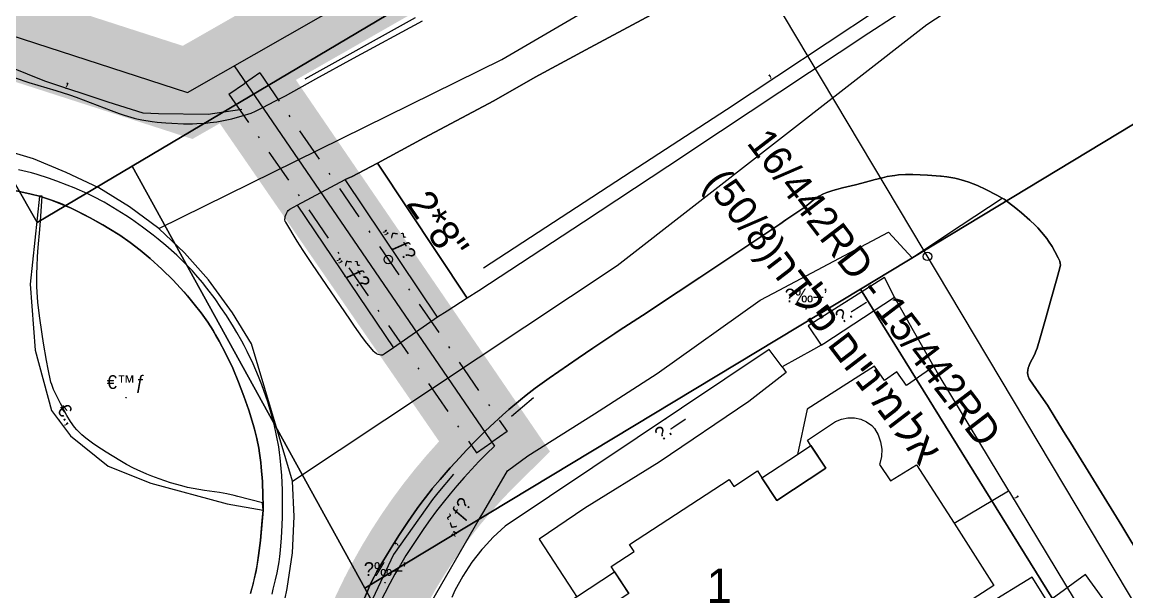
# Model space of a CAD drawing. Header units: metres. Extents: x 218299 to 220222, y 572714 to 574340.
# Drawn here: x 219261.5 to 219326, y 573939.9 to 573973.2 of the extents above; entities that cross this region are included whole.
import ezdxf
from ezdxf.enums import TextEntityAlignment as Align

# ---------------------------------------------------------------- set-up
doc = ezdxf.new("R2010")
doc.units = ezdxf.units.M
doc.header["$MEASUREMENT"] = 0
doc.linetypes.add('DASHDOT4', pattern=[4, 2, -1, 0, -1])
for name, color, linetype in [('1601', 44, 'LANDBORDER'), ('1602', 44, 'Continuous'), ('1603', 44, 'Continuous'), ('6011', 10, 'Continuous'), ('6082', 1, 'CABLEUNDPROPOSE03'), ('6261', 7, 'Continuous'), ('6707', 7, 'DASHDOT4'), ('6902', 1, 'Continuous'), ('6916', 7, 'Continuous'), ('A_POINTS', 2, 'Continuous'), ('M2201', 253, 'Continuous'), ('M2207', 253, 'Continuous'), ('M2401', 7, 'Continuous'), ('M2404', 7, 'Continuous'), ('M2407', 253, 'Continuous'), ('M2408', 253, 'Continuous'), ('M2420', 253, 'Continuous'), ('m2440', 253, 'Continuous'), ('M2601', 253, 'Continuous'), ('M2602', 253, 'Continuous'), ('M2605', 253, 'Continuous'), ('M2804', 253, 'Continuous'), ('M2809', 253, 'Continuous'), ('PLTMarker', 51, 'Continuous')]:
    doc.layers.add(name, color=color, linetype=linetype)
doc.styles.add('HEBTXT', font='HEBTXT')
doc.styles.add('MAVAT_HEBTXT', font='HEBTXT')
doc.linetypes.add('CABLEUNDPROPOSE03', pattern='A,2,[222,elecad.shx,S=0.01,R=0,X=0,Y=0],2,-1', length=5)
doc.linetypes.add('LANDBORDER', pattern='A,6.25,[208,elecad.shx,S=0.02,R=0,X=-0.6,Y=0],12.5,[208,elecad.shx,S=0.02,R=180,X=0.6,Y=0],6.25', length=25)

# ---------------------------------------------------------------- blocks, each defined once
blk = doc.blocks.new('6261')
blk.add_lwpolyline([(-2, -1.2), (2, -1.2), (2, 1.2), (-2, 1.2)], close=True)
at = {"color": 0}
blk.add_solid([(2, 1.2), (-2, -1.2), (2, -1.2)], dxfattribs=at)
at = {"color": 0, "style": 'HEBTXT'}
blk.add_attdef('PIL_NAME', (2.689, 2.418), '', height=1.7, dxfattribs=at)
at = {"style": 'HEBTXT'}
blk.add_attdef('CAMUT_MONIM', (2.489, 0.218), '', height=1.7, dxfattribs=at)
at = {"color": 0, "style": 'HEBTXT', "flags": 1}
for tag, p in [('TYPE', (2.585, -1.773)), ('MAP_TYPE', (2.689, -3.782))]:
    blk.add_attdef(tag, p, '', height=1.7, dxfattribs=at)
blk = doc.blocks.new('6902')
at = {"layer": 'A_POINTS'}
blk.add_circle((0, 0), 0.25, dxfattribs=at)
at = {"color": 0, "style": 'HEBTXT', "flags": 1}
blk.add_attdef('CODE', (-2.918, 6.399), '', height=1.7, dxfattribs=at)
at = {"color": 0, "style": 'HEBTXT'}
for tag, p in [('PATH', (0.169, 4.708)), ('HTCH', (0.169, 2.708))]:
    blk.add_attdef(tag, text='', height=1.7, dxfattribs=at).set_placement(p, align=Align.MIDDLE_CENTER)
blk = doc.blocks.new('1603')
at = {"layer": 'A_POINTS'}
blk.add_circle((0, 0), 0.25, dxfattribs=at)
at = {"color": 0, "style": 'HEBTXT'}
blk.add_attdef('PARCEL_NUM', text='', height=2, dxfattribs=at).set_placement((0, 1), align=Align.CENTER)
at = {"color": 0, "style": 'HEBTXT', "flags": 1}
blk.add_attdef('LOT_NUM', text='', height=2, dxfattribs=at).set_placement((0, -2.5), align=Align.CENTER)
blk = doc.blocks.new('M2804')
blk.add_circle((0, 0), 0.025)
at = {"style": 'MAVAT_HEBTXT'}
blk.add_attdef('NAME', text='', height=0.8, dxfattribs=at).set_placement((0, 1.59), align=Align.MIDDLE)
blk = doc.blocks.new('M2408')
blk.add_circle((0, 0), 0.025)
at = {"style": 'MAVAT_HEBTXT'}
blk.add_attdef('NAME', text='', height=0.8, dxfattribs=at).set_placement((0, 1.59), align=Align.MIDDLE)
blk = doc.blocks.new('M2601')
blk.add_circle((0, 0), 0.025)
at = {"style": 'MAVAT_HEBTXT'}
blk.add_attdef('NAME', text='', height=0.8, dxfattribs=at).set_placement((0, 1.59), align=Align.MIDDLE)
blk = doc.blocks.new('M2602')
blk.add_circle((0, 0), 0.025)
at = {"style": 'MAVAT_HEBTXT'}
blk.add_attdef('NAME', text='', height=0.8, dxfattribs=at).set_placement((0, 1.59), align=Align.MIDDLE)
blk = doc.blocks.new('M2605')
blk.add_circle((0, 0), 0.025)
at = {"style": 'MAVAT_HEBTXT'}
blk.add_attdef('NAME', text='', height=0.8, dxfattribs=at).set_placement((0, 1.59), align=Align.MIDDLE)
blk = doc.blocks.new('M2809')
blk.add_circle((0, 0), 0.025)
at = {"style": 'MAVAT_HEBTXT'}
blk.add_attdef('NAME', text='', height=0.8, dxfattribs=at).set_placement((0, 1.59), align=Align.MIDDLE)
blk = doc.blocks.new('111')
at = {"layer": 'M2201'}
blk.add_polyline3d([(219296.933, 573939.827, 586.747), (219296.118, 573941.075, 587.207), (219295.91, 573941.393, 587.325), (219297.241, 573942.264, 587.309), (219296.974, 573942.672, 585.839), (219302.8, 573946.482, 585.839), (219303.067, 573946.073, 587.237), (219304.445, 573946.974, 587.22), (219304.705, 573946.576, 587.074), (219305.57, 573945.254, 586.59), (219305.57, 573945.254, 586.59), (219308.433, 573947.126, 587.01), (219308.433, 573947.126, 587.01), (219307.546, 573948.483, 587.01), (219307.356, 573948.773, 587.01), (219309.007, 573949.852, 587.01), (219309.352, 573950, 587.058), (219309.721, 573950.074, 587.09), (219310.099, 573950.071, 587.105), (219310.469, 573949.99, 587.102), (219310.814, 573949.836, 587.08), (219311.119, 573949.615, 587.042), (219311.285, 573949.444, 587.01), (219311.494, 573949.075, 586.95), (219311.633, 573948.673, 586.908), (219311.697, 573948.25, 586.885), (219311.683, 573947.822, 586.883), (219311.594, 573947.404, 586.901), (219311.575, 573947.348, 586.905), (219312.201, 573946.39, 586.8), (219313.737, 573947.329, 585.553), (219315.924, 573943.92, 585.502), (219318.249, 573940.296, 585.448), (219312.795, 573936.775, 585.448)], dxfattribs=at)
at = {"layer": 'M2207'}
for points in [[(219304.705, 573946.576, 585.699), (219306.787, 573947.938, 585.699), (219307.569, 573948.448, 585.699), (219308.433, 573947.126, 585.699), (219305.57, 573945.254, 585.699), (219304.705, 573946.576, 585.699)], [(219293.243, 573939.217, 585.255), (219293.877, 573939.631, 585.255), (219296.108, 573941.09, 585.255), (219296.933, 573939.827, 585.255), (219294.069, 573937.954, 585.255), (219293.243, 573939.217, 585.255)]]:
    blk.add_polyline3d(points, close=True, dxfattribs=at)
at = {"layer": 'M2401'}
for points in [[(219330.371, 573936.051, 595.067), (219325.702, 573943.765, 595.067), (219322.71, 573948.632, 595.067), (219322.412, 573949.115, 595.067), (219321.814, 573950.079, 595.067), (219321.366, 573950.801, 595.067), (219321.147, 573951.134, 595.067), (219320.683, 573951.782, 595.067), (219320.345, 573952.285, 595.067), (219320.306, 573952.356, 595.067), (219320.248, 573952.509, 595.067), (219320.231, 573952.58, 595.067), (219320.215, 573952.725, 595.067), (219320.218, 573952.832, 595.067), (219320.247, 573952.986, 595.067), (219320.276, 573953.072, 595.067), (219320.346, 573953.241, 595.067), (219320.605, 573953.745, 595.067), (219320.72, 573954.001, 595.067), (219320.765, 573954.133, 595.067), (219320.941, 573954.741, 595.067), (219321.293, 573955.962, 595.067), (219321.556, 573956.88, 595.067), (219321.919, 573958.177, 595.067), (219322.098, 573958.828, 595.067), (219322.124, 573958.997, 595.067), (219322.12, 573959.084, 595.067), (219322.089, 573959.208, 595.067), (219322.003, 573959.405, 595.067), (219321.803, 573959.782, 595.067), (219321.637, 573960.058, 595.067), (219321.44, 573960.373, 595.067), (219321.334, 573960.525, 595.067), (219321.024, 573960.909, 595.067), (219320.804, 573961.151, 595.067), (219320.652, 573961.307, 595.067), (219320.334, 573961.609, 595.067), (219319.851, 573962.033, 595.067), (219319.521, 573962.304, 595.067), (219318.843, 573962.824, 595.067), (219318.737, 573962.892, 595.067), (219318.422, 573963.07, 595.067), (219317.782, 573963.398, 595.067), (219317.291, 573963.618, 595.067), (219316.786, 573963.814, 595.067), (219316.527, 573963.902, 595.067), (219316.189, 573964, 595.067), (219315.962, 573964.052, 595.067), (219315.502, 573964.13, 595.067), (219315.173, 573964.168, 595.067), (219315.126, 573964.174, 595.067), (219314.372, 573964.232, 595.067), (219313.52, 573964.27, 595.067), (219313.094, 573964.269, 595.067), (219312.669, 573964.243, 595.067), (219312.458, 573964.218, 595.067), (219312.312, 573964.195, 595.067), (219312.024, 573964.142, 595.067), (219311.738, 573964.08, 595.067), (219311.23, 573963.951, 595.067), (219311.171, 573963.936, 595.067), (219310.747, 573963.821, 595.067), (219310.534, 573963.765, 595.067), (219310.159, 573963.672, 595.067), (219309.409, 573963.494, 595.067), (219308.851, 573963.339, 595.067), (219308.486, 573963.209, 595.067), (219308.305, 573963.134, 595.067), (219308.039, 573963.006, 595.067), (219307.824, 573962.873, 595.067), (219307.769, 573962.831, 595.067), (219307.692, 573962.772, 595.067), (219307.438, 573962.559, 595.067), (219307.144, 573962.331, 595.067), (219306.795, 573962.092, 595.067), (219306.095, 573961.615, 595.067), (219305.744, 573961.378, 595.067), (219305.568, 573961.26, 595.067), (219301.077, 573958.263, 595.067), (219298.549, 573956.581, 595.067), (219298.008, 573956.226, 595.067), (219296.924, 573955.523, 595.067), (219296.382, 573955.172, 595.067), (219296.111, 573954.995, 595.067), (219294.827, 573954.14, 595.067), (219293.977, 573953.561, 595.067), (219292.284, 573952.39, 595.067), (219291.477, 573951.804, 595.067), (219290.952, 573951.397, 595.067), (219290.607, 573951.119, 595.067), (219289.927, 573950.548, 595.067), (219289.562, 573950.228, 595.067), (219288.851, 573949.571, 595.067), (219288.542, 573949.272, 595.067), (219287.935, 573948.663, 595.067), (219287.487, 573948.198, 595.067), (219286.824, 573947.49, 595.067), (219286.518, 573947.156, 595.067), (219285.922, 573946.478, 595.067), (219285.488, 573945.958, 595.067), (219285.465, 573945.929, 595.067), (219285.068, 573945.427, 595.067), (219284.863, 573945.156, 595.067), (219284.589, 573944.783, 595.067), (219284.059, 573944.027, 595.067), (219283.549, 573943.26, 595.067), (219283.218, 573942.742, 595.067), (219282.573, 573941.693, 595.067), (219282.228, 573941.101, 595.067), (219282.065, 573940.801, 595.067), (219281.841, 573940.339, 595.067), (219281.677, 573939.953, 595.067), (219281.33, 573939.134, 595.067)], [(219261.128, 573969.901, 579.637), (219261.91, 573969.634, 579.637), (219263.496, 573969.161, 579.637), (219264.284, 573968.911, 579.637), (219264.674, 573968.774, 579.637), (219266.732, 573967.995, 579.637), (219267.185, 573967.836, 579.637), (219267.476, 573967.738, 579.637), (219268.066, 573967.56, 579.637), (219268.213, 573967.521, 579.637), (219268.509, 573967.456, 579.637), (219269.108, 573967.364, 579.637), (219269.41, 573967.329, 579.637), (219269.924, 573967.28, 579.637), (219270.267, 573967.256, 579.637), (219270.954, 573967.23, 579.637), (219271.468, 573967.232, 579.637), (219271.725, 573967.24, 579.637), (219272.243, 573967.272, 579.637), (219272.501, 573967.297, 579.637), (219272.888, 573967.347, 579.637), (219273.467, 573967.451, 579.637), (219273.769, 573967.52, 579.637), (219274.362, 573967.685, 579.637), (219274.897, 573967.851, 579.637), (219275.152, 573967.961, 579.637), (219275.542, 573968.159, 579.637), (219276.32, 573968.557, 579.637), (219276.904, 573968.855, 579.637), (219278.661, 573969.855, 579.637), (219280.869, 573971.063, 579.637), (219284.899, 573973.229, 579.637)], [(219316.465, 573976.114, 584.533), (219310.947, 573972.513, 584.533), (219302.294, 573966.786, 584.533), (219299.209, 573964.739, 584.533), (219294.287, 573961.495, 584.533), (219288.185, 573957.489, 584.533), (219287.504, 573957.048, 584.533), (219286.343, 573956.296, 584.533), (219285.778, 573955.94, 584.533), (219283.204, 573954.149, 584.533), (219282.663, 573953.776, 584.533), (219282.601, 573953.744, 584.533), (219282.556, 573953.733, 584.533), (219282.46, 573953.729, 584.533), (219282.309, 573953.766, 584.533), (219282.213, 573953.813, 584.533), (219282.099, 573953.895, 584.533), (219282.052, 573953.942, 584.533), (219281.649, 573954.426, 584.533), (219281.401, 573954.753, 584.533), (219280.928, 573955.421, 584.533), (219280.653, 573955.821, 584.533), (219280.106, 573956.62, 584.533), (219279.014, 573958.221, 584.533), (219278.47, 573959.024, 584.533), (219277.932, 573959.835, 584.533), (219277.584, 573960.383, 584.533), (219276.911, 573961.489, 584.533), (219276.889, 573961.535, 584.533), (219276.867, 573961.637, 584.533), (219276.87, 573961.746, 584.533), (219276.884, 573961.819, 584.533), (219276.933, 573961.957, 584.533), (219277.011, 573962.105, 584.533), (219277.061, 573962.17, 584.533), (219277.154, 573962.246, 584.533), (219277.579, 573962.478, 584.533), (219280.378, 573963.968, 584.533), (219280.471, 573964.007, 584.533), (219280.565, 573964.045, 584.533), (219280.658, 573964.085, 584.533), (219280.748, 573964.129, 584.533), (219282.259, 573964.923, 584.533), (219282.26, 573964.923, 584.533), (219284.994, 573966.416, 584.533), (219289.053, 573968.563, 584.533), (219291.48, 573969.946, 584.533), (219294.69, 573971.675, 584.533), (219300.171, 573974.626, 584.533)], [(219276.111, 573939.792, 579.988), (219276.186, 573940.067, 579.988), (219276.323, 573940.619, 579.988), (219276.412, 573941.035, 579.988), (219276.523, 573941.666, 579.988), (219276.568, 573941.985, 579.988), (219276.61, 573942.349, 579.988), (219276.674, 573943.076, 579.988), (219276.712, 573943.804, 579.988), (219276.726, 573944.289, 579.988), (219276.73, 573945.259, 579.988), (219276.718, 573945.879, 579.988), (219276.68, 573946.706, 579.988), (219276.649, 573947.12, 579.988), (219276.588, 573947.74, 579.988), (219276.55, 573948.05, 579.988), (219276.502, 573948.385, 579.988), (219276.383, 573949.047, 579.988), (219276.236, 573949.702, 579.988), (219276.123, 573950.136, 579.988), (219275.863, 573950.999, 579.988), (219275.633, 573951.669, 579.988), (219275.512, 573951.999, 579.988), (219275.32, 573952.49, 579.988), (219275.009, 573953.216, 579.988), (219274.67, 573953.932, 579.988), (219274.488, 573954.287, 579.988), (219274.351, 573954.544, 579.988), (219274.065, 573955.05, 579.988), (219273.868, 573955.381, 579.988), (219273.455, 573956.033, 579.988), (219273.132, 573956.515, 579.988), (219272.785, 573957.008, 579.988), (219272.306, 573957.646, 579.988), (219272.056, 573957.958, 579.988), (219271.665, 573958.414, 579.988), (219271.462, 573958.638, 579.988), (219271.163, 573958.952, 579.988), (219270.549, 573959.557, 579.988), (219269.909, 573960.131, 579.988), (219269.469, 573960.499, 579.988), (219269.17, 573960.737, 579.988), (219268.556, 573961.199, 579.988), (219267.907, 573961.656, 579.988), (219267.579, 573961.876, 579.988), (219267.08, 573962.195, 579.988), (219266.312, 573962.646, 579.988), (219265.677, 573962.979, 579.988), (219265.353, 573963.133, 579.988), (219264.561, 573963.486, 579.988), (219264.161, 573963.651, 579.988), (219263.553, 573963.881, 579.988), (219263.061, 573964.053, 579.988), (219262.4, 573964.264, 579.988), (219262.067, 573964.36, 579.988), (219261.563, 573964.488, 579.988), (219261.309, 573964.543, 579.988)], [(219274.861, 573939.827, 580.32), (219275.026, 573940.416, 580.32), (219275.099, 573940.713, 580.32), (219275.196, 573941.162, 580.32), (219275.248, 573941.453, 580.32), (219275.331, 573942.038, 580.32), (219275.436, 573942.917, 580.32), (219275.543, 573944.092, 580.32), (219275.587, 573944.681, 580.32), (219275.587, 573944.701, 580.32), (219275.591, 573944.977, 580.32), (219275.584, 573945.528, 580.32), (219275.549, 573946.356, 580.32), (219275.481, 573947.183, 580.32), (219275.451, 573947.459, 580.32), (219275.378, 573948.009, 580.32), (219275.333, 573948.293, 580.32), (219275.222, 573948.857, 580.32), (219275.089, 573949.413, 580.32), (219275.013, 573949.689, 580.32), (219274.761, 573950.51, 580.32), (219274.476, 573951.327, 580.32), (219274.16, 573952.152, 580.32), (219273.817, 573952.959, 580.32), (219273.571, 573953.492, 580.32), (219273.399, 573953.843, 580.32), (219273.036, 573954.536, 580.32), (219272.821, 573954.916, 580.32), (219272.671, 573955.166, 580.32), (219272.356, 573955.656, 580.32), (219271.98, 573956.19, 580.32), (219271.577, 573956.71, 580.32), (219271.179, 573957.187, 580.32), (219270.974, 573957.42, 580.32), (219270.343, 573958.096, 580.32), (219269.683, 573958.744, 580.32), (219268.994, 573959.371, 580.32), (219268.424, 573959.851, 580.32), (219267.838, 573960.301, 580.32), (219267.23, 573960.722, 580.32), (219266.594, 573961.116, 580.32), (219266.232, 573961.327, 580.32), (219265.5, 573961.738, 580.32), (219265.132, 573961.934, 580.32), (219264.386, 573962.304, 580.32), (219263.883, 573962.531, 580.32), (219263.629, 573962.636, 580.32), (219263.241, 573962.779, 580.32), (219262.777, 573962.932, 580.32), (219262.543, 573963.002, 580.32), (219262.055, 573963.126, 580.32), (219259.684, 573963.654, 580.32)]]:
    blk.add_polyline3d(points, dxfattribs=at)
at = {"layer": 'M2404'}
for points in [[(219281.33, 573939.134, 593.529), (219281.677, 573939.953, 593.529), (219281.841, 573940.339, 593.529), (219282.065, 573940.801, 593.529), (219282.228, 573941.101, 593.529), (219282.573, 573941.693, 593.529), (219283.218, 573942.742, 593.529), (219283.549, 573943.26, 593.529), (219284.059, 573944.027, 593.529), (219284.589, 573944.783, 593.529), (219284.863, 573945.156, 593.529), (219285.068, 573945.427, 593.529), (219285.465, 573945.929, 593.529), (219285.488, 573945.958, 593.529), (219285.922, 573946.478, 593.529), (219286.518, 573947.156, 593.529), (219286.824, 573947.49, 593.529), (219287.487, 573948.198, 593.529), (219287.935, 573948.663, 593.529), (219288.542, 573949.272, 593.529), (219288.851, 573949.571, 593.529), (219289.562, 573950.228, 593.529), (219289.927, 573950.548, 593.529), (219290.607, 573951.119, 593.529), (219290.952, 573951.397, 593.529), (219291.477, 573951.804, 593.529), (219292.284, 573952.39, 593.529), (219293.977, 573953.561, 593.529), (219294.827, 573954.14, 593.529), (219296.111, 573954.995, 593.529), (219296.382, 573955.172, 593.529), (219296.924, 573955.523, 593.529), (219298.008, 573956.226, 593.529), (219298.549, 573956.581, 593.529), (219301.077, 573958.263, 593.529), (219305.568, 573961.26, 593.529), (219305.744, 573961.378, 593.529), (219306.095, 573961.615, 593.529), (219306.795, 573962.092, 593.529), (219307.144, 573962.331, 593.529), (219307.438, 573962.559, 593.529), (219307.692, 573962.772, 593.529), (219307.769, 573962.831, 593.529), (219307.824, 573962.873, 593.529), (219308.039, 573963.006, 593.529), (219308.305, 573963.134, 593.529), (219308.486, 573963.209, 593.529), (219308.851, 573963.339, 593.529), (219309.409, 573963.494, 593.529), (219310.159, 573963.672, 593.529), (219310.534, 573963.765, 593.529), (219310.747, 573963.821, 593.529), (219311.171, 573963.936, 593.529), (219311.23, 573963.951, 593.529), (219311.738, 573964.08, 593.529), (219312.024, 573964.142, 593.529), (219312.312, 573964.195, 593.529), (219312.458, 573964.218, 593.529), (219312.669, 573964.243, 593.529), (219313.094, 573964.269, 593.529), (219313.52, 573964.27, 593.529), (219314.372, 573964.232, 593.529), (219315.126, 573964.174, 593.529), (219315.173, 573964.168, 593.529), (219315.502, 573964.13, 593.529), (219315.962, 573964.052, 593.529), (219316.189, 573964, 593.529), (219316.527, 573963.902, 593.529), (219316.786, 573963.814, 593.529), (219317.291, 573963.618, 593.529), (219317.782, 573963.398, 593.529), (219318.422, 573963.07, 593.529), (219318.737, 573962.892, 593.529), (219318.843, 573962.824, 593.529), (219319.521, 573962.304, 593.529), (219319.851, 573962.033, 593.529), (219320.334, 573961.609, 593.529), (219320.652, 573961.307, 593.529), (219320.804, 573961.151, 593.529), (219321.024, 573960.909, 593.529), (219321.334, 573960.525, 593.529), (219321.44, 573960.373, 593.529), (219321.637, 573960.058, 593.529), (219321.803, 573959.782, 593.529), (219322.003, 573959.405, 593.529), (219322.089, 573959.208, 593.529), (219322.12, 573959.084, 593.529), (219322.124, 573958.997, 593.529), (219322.098, 573958.828, 593.529), (219321.919, 573958.177, 593.529), (219321.556, 573956.88, 593.529), (219321.293, 573955.962, 593.529), (219320.941, 573954.741, 593.529), (219320.765, 573954.133, 593.529), (219320.72, 573954.001, 593.529), (219320.605, 573953.745, 593.529), (219320.346, 573953.241, 593.529), (219320.276, 573953.072, 593.529), (219320.247, 573952.986, 593.529), (219320.218, 573952.832, 593.529), (219320.215, 573952.725, 593.529), (219320.231, 573952.58, 593.529), (219320.248, 573952.509, 593.529), (219320.306, 573952.356, 593.529), (219320.345, 573952.285, 593.529), (219320.683, 573951.782, 593.529), (219321.147, 573951.134, 593.529), (219321.366, 573950.801, 593.529), (219321.814, 573950.079, 593.529), (219322.412, 573949.115, 593.529), (219322.71, 573948.632, 593.529), (219325.702, 573943.765, 593.529), (219330.371, 573936.051, 593.529)], [(219261.128, 573969.901, 589.648), (219261.91, 573969.634, 589.648), (219263.496, 573969.161, 589.648), (219264.284, 573968.911, 589.648), (219264.674, 573968.774, 589.648), (219266.732, 573967.995, 589.648), (219267.185, 573967.836, 589.648), (219267.476, 573967.738, 589.648), (219268.066, 573967.56, 589.648), (219268.213, 573967.521, 589.648), (219268.509, 573967.456, 589.648), (219269.108, 573967.364, 589.648), (219269.41, 573967.329, 589.648), (219269.924, 573967.28, 589.648), (219270.267, 573967.256, 589.648), (219270.954, 573967.23, 589.648), (219271.468, 573967.232, 589.648), (219271.725, 573967.24, 589.648), (219272.243, 573967.272, 589.648), (219272.501, 573967.297, 589.648), (219272.888, 573967.347, 589.648), (219273.467, 573967.451, 589.648), (219273.769, 573967.52, 589.648), (219274.362, 573967.685, 589.648), (219274.897, 573967.851, 589.648), (219275.152, 573967.961, 589.648), (219275.542, 573968.159, 589.648), (219276.32, 573968.557, 589.648), (219276.904, 573968.855, 589.648), (219278.661, 573969.855, 589.648), (219280.869, 573971.063, 589.648), (219284.899, 573973.229, 589.648)], [(219330.145, 573990.737, 584.533), (219324.706, 573987.977, 584.533), (219320.042, 573985.445, 584.533), (219315.772, 573983.014, 584.533), (219312.518, 573981.217, 584.533), (219308.543, 573979.092, 584.533), (219305.421, 573977.408, 584.533), (219300.171, 573974.626, 584.533), (219294.69, 573971.675, 584.533), (219291.48, 573969.946, 584.533), (219289.053, 573968.563, 584.533), (219284.994, 573966.416, 584.533), (219282.26, 573964.923, 584.533), (219282.259, 573964.923, 584.533), (219280.748, 573964.129, 584.533), (219280.658, 573964.085, 584.533), (219280.565, 573964.045, 584.533), (219280.471, 573964.007, 584.533), (219280.378, 573963.968, 584.533)], [(219348.66, 573997.083, 580.828), (219344.03, 573994.335, 580.828), (219332.303, 573986.667, 580.828), (219328.451, 573984.135, 580.828), (219326.654, 573982.913, 580.828), (219324.282, 573981.335, 580.828), (219320.617, 573978.902, 580.828), (219316.465, 573976.114, 580.828), (219310.947, 573972.513, 580.828), (219302.294, 573966.786, 580.828), (219299.209, 573964.739, 580.828), (219294.287, 573961.495, 580.828), (219288.185, 573957.489, 580.828), (219287.504, 573957.048, 580.828), (219286.343, 573956.296, 580.828), (219285.778, 573955.94, 580.828)], [(219276.111, 573939.792, 579.988), (219276.186, 573940.067, 579.988), (219276.323, 573940.619, 579.988), (219276.412, 573941.035, 579.988), (219276.523, 573941.666, 579.988), (219276.568, 573941.985, 579.988), (219276.61, 573942.349, 579.988), (219276.674, 573943.076, 579.988), (219276.712, 573943.804, 579.988), (219276.726, 573944.289, 579.988), (219276.73, 573945.259, 579.988), (219276.718, 573945.879, 579.988), (219276.68, 573946.706, 579.988), (219276.649, 573947.12, 579.988), (219276.588, 573947.74, 579.988), (219276.55, 573948.05, 579.988), (219276.502, 573948.385, 579.988), (219276.383, 573949.047, 579.988), (219276.236, 573949.702, 579.988), (219276.123, 573950.136, 579.988), (219275.863, 573950.999, 579.988), (219275.633, 573951.669, 579.988), (219275.512, 573951.999, 579.988), (219275.32, 573952.49, 579.988), (219275.009, 573953.216, 579.988), (219274.67, 573953.932, 579.988), (219274.488, 573954.287, 579.988), (219274.351, 573954.544, 579.988), (219274.065, 573955.05, 579.988), (219273.868, 573955.381, 579.988), (219273.455, 573956.033, 579.988), (219273.132, 573956.515, 579.988), (219272.785, 573957.008, 579.988), (219272.306, 573957.646, 579.988), (219272.056, 573957.958, 579.988), (219271.665, 573958.414, 579.988), (219271.462, 573958.638, 579.988), (219271.163, 573958.952, 579.988), (219270.549, 573959.557, 579.988), (219269.909, 573960.131, 579.988), (219269.469, 573960.499, 579.988), (219269.17, 573960.737, 579.988), (219268.556, 573961.199, 579.988), (219267.907, 573961.656, 579.988), (219267.579, 573961.876, 579.988), (219267.08, 573962.195, 579.988), (219266.312, 573962.646, 579.988), (219265.677, 573962.979, 579.988), (219265.353, 573963.133, 579.988), (219264.561, 573963.486, 579.988), (219264.161, 573963.651, 579.988), (219263.553, 573963.881, 579.988), (219263.061, 573964.053, 579.988), (219262.4, 573964.264, 579.988), (219262.067, 573964.36, 579.988), (219261.563, 573964.488, 579.988), (219261.309, 573964.543, 579.988)], [(219274.861, 573939.827, 580.32), (219275.026, 573940.416, 580.32), (219275.099, 573940.713, 580.32), (219275.196, 573941.162, 580.32), (219275.248, 573941.453, 580.32), (219275.331, 573942.038, 580.32), (219275.436, 573942.917, 580.32), (219275.543, 573944.092, 580.32), (219275.587, 573944.681, 580.32), (219275.587, 573944.701, 580.32), (219275.591, 573944.977, 580.32), (219275.584, 573945.528, 580.32), (219275.549, 573946.356, 580.32), (219275.481, 573947.183, 580.32), (219275.451, 573947.459, 580.32), (219275.378, 573948.009, 580.32), (219275.333, 573948.293, 580.32), (219275.222, 573948.857, 580.32), (219275.089, 573949.413, 580.32), (219275.013, 573949.689, 580.32), (219274.761, 573950.51, 580.32), (219274.476, 573951.327, 580.32), (219274.16, 573952.152, 580.32), (219273.817, 573952.959, 580.32), (219273.571, 573953.492, 580.32), (219273.399, 573953.843, 580.32), (219273.036, 573954.536, 580.32), (219272.821, 573954.916, 580.32), (219272.671, 573955.166, 580.32), (219272.356, 573955.656, 580.32), (219271.98, 573956.19, 580.32), (219271.577, 573956.71, 580.32), (219271.179, 573957.187, 580.32), (219270.974, 573957.42, 580.32), (219270.343, 573958.096, 580.32), (219269.683, 573958.744, 580.32), (219268.994, 573959.371, 580.32), (219268.424, 573959.851, 580.32), (219267.838, 573960.301, 580.32), (219267.23, 573960.722, 580.32), (219266.594, 573961.116, 580.32), (219266.232, 573961.327, 580.32), (219265.5, 573961.738, 580.32), (219265.132, 573961.934, 580.32), (219264.386, 573962.304, 580.32), (219263.883, 573962.531, 580.32), (219263.629, 573962.636, 580.32), (219263.241, 573962.779, 580.32), (219262.777, 573962.932, 580.32), (219262.543, 573963.002, 580.32), (219262.055, 573963.126, 580.32), (219259.684, 573963.654, 580.32)], [(219283.204, 573954.149, 580.723), (219282.663, 573953.776, 580.723), (219282.601, 573953.744, 580.723), (219282.556, 573953.733, 580.723), (219282.46, 573953.729, 580.723), (219282.309, 573953.766, 580.723), (219282.213, 573953.813, 580.723), (219282.099, 573953.895, 580.723), (219282.052, 573953.942, 580.723), (219281.649, 573954.426, 580.723), (219281.401, 573954.753, 580.723), (219280.928, 573955.421, 580.723), (219280.653, 573955.821, 580.723), (219280.106, 573956.62, 580.723), (219279.014, 573958.221, 580.723), (219278.47, 573959.024, 580.723), (219277.932, 573959.835, 580.723), (219277.584, 573960.383, 580.723), (219276.911, 573961.489, 580.723), (219276.889, 573961.535, 580.723), (219276.867, 573961.637, 580.723), (219276.87, 573961.746, 580.723), (219276.884, 573961.819, 580.723), (219276.933, 573961.957, 580.723), (219277.011, 573962.105, 580.723), (219277.061, 573962.17, 580.723), (219277.154, 573962.246, 580.723), (219277.579, 573962.478, 580.723)]]:
    blk.add_polyline3d(points, dxfattribs=at)
at = {"layer": 'M2407'}
for points in [[(219282.26, 573964.923, 580.819), (219282.26, 573964.923, 580.819), (219282.26, 573964.923, 580.819), (219282.26, 573964.923, 580.819), (219282.26, 573964.923, 580.819), (219282.26, 573964.923, 580.819), (219282.26, 573964.923, 580.819), (219282.26, 573964.923, 580.819), (219287.504, 573957.048, 580.819), (219287.504, 573957.048, 580.819)], [(219309.449, 573955.147, 582.21), (219312.44, 573957.103, 582.21)], [(219308.312, 573954.404, 582.21), (219309.449, 573955.147, 582.21)], [(219308.172, 573954.312, 582.21), (219308.312, 573954.404, 582.21)], [(219314.745, 573953.062, 582.21), (219313.152, 573951.958, 582.21), (219312.578, 573952.756, 582.21), (219311.861, 573952.255, 582.21), (219311.273, 573953.079, 582.21), (219307.347, 573950.583, 582.105), (219306.787, 573947.938, 582.105)], [(219305.894, 573953.043, 582), (219306.111, 573952.724, 582), (219303.947, 573951.015, 582), (219298.702, 573947.485, 582.21), (219294.369, 573944.801, 582.105), (219291.709, 573942.986, 582.105), (219293.699, 573939.927, 582.105)], [(219293.699, 573939.927, 582.105), (219293.888, 573939.638, 582.105)]]:
    blk.add_polyline3d(points, dxfattribs=at)
at = {"layer": 'M2408'}
for points in [[(219285.778, 573955.94, 580.828), (219280.378, 573963.968, 580.828)], [(219292.561, 573919.998, 581.126), (219288.134, 573917.676, 581.126), (219288.005, 573917.695, 581.126), (219287.847, 573917.83, 581.126), (219285.392, 573922.354, 581.126), (219283.003, 573926.713, 581.126), (219282.419, 573928.408, 581.126), (219281.829, 573930.386, 581.126), (219282.329, 573932.369, 581.126), (219282.865, 573933.945, 581.126), (219284.096, 573937.074, 581.126), (219285.141, 573938.873, 581.126), (219288.207, 573944.151, 581.126), (219288.47, 573944.604, 581.126), (219289.857, 573946.978, 581.126), (219291.047, 573947.855, 581.126), (219294.941, 573950.306, 581.126), (219298.588, 573952.653, 581.126), (219304.611, 573956.939, 581.126), (219305.389, 573957.351, 581.126), (219312.096, 573960.897, 581.126), (219313.472, 573959.409, 581.126), (219315.544, 573960.779, 581.126), (219318.737, 573962.892, 581.126)], [(219277.579, 573962.478, 580.618), (219283.204, 573954.149, 580.618)]]:
    blk.add_polyline3d(points, dxfattribs=at)
at = {"layer": 'M2420'}
for points in [[(219269.5, 573961.12), (219289.529, 573970.985), (219308.394, 573982.007), (219313.709, 573985.471), (219375.059, 574021.492), (219442.049, 574062.93), (219453.2, 574069.582), (219466.311, 574076.718), (219568.204, 574138.273), (219580.156, 574145.612), (219595.255, 574153.366), (219695.469, 574214.527), (219702.903, 574218.819)], [(219277.3, 573946.38), (219296.25, 573958.952), (219314.339, 573973.014), (219319.452, 573976.38), (219380.511, 574012.609), (219447.317, 574054.359), (219459.053, 574061.55), (219471.289, 574068.042), (219573.396, 574129.726), (219586.187, 574137.537), (219600.145, 574144.634), (219701.809, 574206.914), (219707.996, 574210.42)], [(219276.59, 573938.12), (219277, 573940.12), (219277.3, 573942.19), (219277.41, 573944.31), (219277.3, 573946.38), (219274.91, 573954.38), (219273.8, 573956.19), (219272.41, 573958.12), (219271, 573959.69), (219269.5, 573961.12), (219267.8, 573962.38), (219266, 573963.5), (219264.09, 573964.38), (219262.2, 573965.19), (219260.09, 573965.81)]]:
    blk.add_lwpolyline(points, dxfattribs=at)
at = {"layer": 'm2440'}
blk.add_polyline3d([(219259.684, 573963.654, 580.32), (219262.055, 573963.126, 580.425), (219262.543, 573963.002, 580.442), (219263.241, 573962.779, 580.448), (219264.386, 573962.304, 580.433), (219265.5, 573961.738, 580.414), (219266.594, 573961.116, 580.425), (219267.23, 573960.722, 580.45), (219267.838, 573960.301, 580.477), (219268.424, 573959.851, 580.505), (219268.994, 573959.371, 580.53), (219269.683, 573958.744, 580.559), (219270.343, 573958.096, 580.586), (219270.974, 573957.42, 580.612), (219271.577, 573956.71, 580.635), (219271.98, 573956.19, 580.64), (219272.356, 573955.656, 580.633), (219273.036, 573954.536, 580.635), (219273.817, 573952.959, 580.687), (219274.16, 573952.152, 580.713), (219274.476, 573951.327, 580.74), (219274.761, 573950.51, 580.766), (219275.013, 573949.689, 580.793), (219275.222, 573948.857, 580.819), (219275.378, 573948.009, 580.845), (219275.481, 573947.183, 580.854), (219275.549, 573946.356, 580.845), (219275.584, 573945.528, 580.836), (219275.587, 573944.701, 580.845), (219275.587, 573944.681, 580.846), (219275.436, 573942.917, 580.894), (219275.331, 573942.038, 580.92), (219275.196, 573941.162, 580.95), (219274.861, 573939.827, 581.003)], dxfattribs=at)
at = {"layer": 'M2601'}
for points in [[(219418.414, 574040.06, 585.737), (219413.611, 574037.173, 585.448), (219405.063, 574031.931, 585.238), (219396.446, 574026.77, 585.238), (219388.828, 574022.159, 584.818), (219380.117, 574016.954, 584.188), (219369.891, 574010.777, 584.398), (219359.003, 574004.171, 583.978), (219346.5, 573996.696, 583.558), (219335.558, 573989.878, 583.138), (219322.413, 573981.224, 582.508), (219311.454, 573973.871, 582.298), (219302.639, 573968.049, 582.298), (219297.066, 573964.43, 582.088), (219288.448, 573958.799, 581.878)], [(219274.352, 573968.053, 581.668), (219272.381, 573967.774, 581.668), (219269.491, 573967.806, 581.668), (219268.59, 573967.853, 581.668), (219266.544, 573968.496, 581.668), (219262.857, 573969.706, 581.458), (219259.799, 573970.932, 581.458), (219257.215, 573972.381, 581.458), (219254.782, 573974.087, 581.458)], [(219284.458, 573973.405, 581.668), (219278.019, 573969.834, 581.668)], [(219314.745, 573953.062, 584.188), (219315.037, 573952.55, 584.188), (219319.103, 573945.809, 584.395), (219319.15, 573945.731, 584.398), (219324.055, 573937.619, 584.398)], [(219291.372, 573951.238, 581.458), (219290.083, 573950.154, 581.458)], [(219286.695, 573946.79, 582.088), (219285.798, 573945.702, 582.088)], [(219285.798, 573945.702, 582.088), (219285.471, 573945.305, 582.088), (219283.195, 573942.088, 582.088), (219281.829, 573939.158, 582.088)], [(219315.924, 573943.92, 584.293), (219319.103, 573945.809, 584.293)]]:
    blk.add_polyline3d(points, dxfattribs=at)
at = {"layer": 'M2602'}
for points in [[(219262.543, 573963.002, 580.452), (219262.543, 573963.002, 580.452), (219261.988, 573957.863, 580.828), (219262.292, 573954.016, 581.038), (219263.246, 573950.507, 581.038), (219264.356, 573949.03, 581.248), (219266.552, 573947.252, 581.038), (219269.04, 573946.268, 581.038), (219273.488, 573945.053, 581.038), (219275.587, 573944.681, 580.95)], [(219320.473, 573940.767, 582.21), (219317.813, 573939.146, 582.21), (219319.61, 573936.333, 582.21), (219322.201, 573938.011, 582.315), (219320.473, 573940.767, 582.21)]]:
    blk.add_polyline3d(points, dxfattribs=at)
at = {"layer": 'M2605'}
for points in [[(219313.554, 573955.15, 582.21), (219312.44, 573957.103, 582.21), (219311.868, 573958.26, 582.21), (219307.4, 573955.447, 582.21), (219308.172, 573954.312, 582.21), (219307.713, 573954.057, 582.168)], [(219314.745, 573953.062, 582.21), (219313.554, 573955.15, 582.21)], [(219307.713, 573954.057, 582.168), (219305.894, 573953.043, 582), (219305.126, 573954.055, 582), (219289.728, 573943.75, 582.21), (219289.019, 573943.102, 582.163), (219288.43, 573942.467, 582.123)], [(219288.43, 573942.467, 582.123), (219288.366, 573942.397, 582.118), (219287.774, 573941.641, 582.077), (219287.246, 573940.837, 582.039), (219286.787, 573939.993, 582.005), (219286.611, 573939.593, 581.991)]]:
    blk.add_polyline3d(points, dxfattribs=at)
at = {"layer": 'M2809'}
blk.add_polyline3d([(219316.465, 573976.114, 581.458), (219310.947, 573972.513, 581.353), (219302.294, 573966.786, 580.933), (219299.209, 573964.739, 580.933), (219294.287, 573961.495, 581.038), (219288.185, 573957.489, 580.828), (219287.504, 573957.048, 580.828), (219287.504, 573957.048, 580.819), (219287.504, 573957.048, 580.819), (219282.26, 573964.923, 580.819), (219282.26, 573964.923, 580.819), (219282.26, 573964.923, 580.819), (219282.26, 573964.923, 580.819), (219282.26, 573964.923, 580.819), (219282.26, 573964.923, 580.819), (219282.26, 573964.923, 580.819), (219282.26, 573964.923, 580.819), (219282.26, 573964.923, 580.828), (219284.994, 573966.416, 580.828), (219289.053, 573968.563, 580.933), (219291.48, 573969.946, 581.038), (219294.69, 573971.675, 581.038), (219300.171, 573974.626, 581.237)], dxfattribs=at)
blk.add_polyline3d([(219275.557, 573945.105, 580.723), (219274.116, 573945.489, 580.723), (219273.903, 573945.543, 580.723), (219273.472, 573945.632, 580.723), (219273.038, 573945.705, 580.723), (219272.165, 573945.833, 580.723), (219271.512, 573945.943, 580.723), (219271.188, 573946.012, 580.723), (219270.852, 573946.095, 580.723), (219270.186, 573946.284, 580.723), (219269.53, 573946.505, 580.723), (219269.098, 573946.67, 580.723), (219268.812, 573946.787, 580.723), (219268.244, 573947.038, 580.723), (219268.033, 573947.139, 580.723), (219267.622, 573947.354, 580.723), (219267.221, 573947.583, 580.723), (219266.431, 573948.071, 580.723), (219265.893, 573948.415, 580.723), (219265.63, 573948.593, 580.723), (219265.249, 573948.879, 580.723), (219265.007, 573949.087, 580.723), (219264.89, 573949.197, 580.723), (219264.721, 573949.373, 580.723), (219264.588, 573949.529, 580.723), (219264.351, 573949.857, 580.723), (219264.143, 573950.2, 580.723), (219263.768, 573950.914, 580.723), (219263.487, 573951.453, 580.723), (219263.359, 573951.726, 580.723), (219263.253, 573952.008, 580.723), (219263.21, 573952.153, 580.723), (219263.039, 573952.905, 580.723), (219262.944, 573953.409, 580.723), (219262.78, 573954.421, 580.723), (219262.696, 573954.953, 580.715), (219262.539, 573956.016, 580.665), (219262.449, 573956.818, 580.618), (219262.424, 573957.114, 580.599), (219262.393, 573957.708, 580.552), (219262.385, 573958.499, 580.482), (219262.396, 573958.894, 580.449), (219262.429, 573959.487, 580.408), (219262.471, 573960.009, 580.398), (219262.563, 573961.052, 580.429), (219262.605, 573961.572, 580.425), (219262.624, 573961.832, 580.408), (219262.704, 573962.997, 580.303), (219262.543, 573963.002, 580.442), (219262.777, 573962.932, 580.447), (219263.241, 573962.779, 580.448), (219263.629, 573962.636, 580.444), (219263.883, 573962.531, 580.44), (219264.386, 573962.304, 580.433), (219265.132, 573961.934, 580.42), (219265.5, 573961.738, 580.414), (219266.232, 573961.327, 580.415), (219266.594, 573961.116, 580.425), (219267.23, 573960.722, 580.45), (219267.838, 573960.301, 580.477), (219268.424, 573959.851, 580.505), (219268.994, 573959.371, 580.53), (219269.683, 573958.744, 580.559), (219270.343, 573958.096, 580.586), (219270.974, 573957.42, 580.612), (219271.179, 573957.187, 580.62), (219271.577, 573956.71, 580.635), (219271.98, 573956.19, 580.64), (219272.356, 573955.656, 580.633), (219272.671, 573955.166, 580.629), (219272.821, 573954.916, 580.628), (219273.036, 573954.536, 580.635), (219273.399, 573953.843, 580.658), (219273.571, 573953.492, 580.669), (219273.817, 573952.959, 580.687), (219274.16, 573952.152, 580.713), (219274.476, 573951.327, 580.74), (219274.761, 573950.51, 580.766), (219275.013, 573949.689, 580.793), (219275.089, 573949.413, 580.801), (219275.222, 573948.857, 580.819), (219275.333, 573948.293, 580.836), (219275.378, 573948.009, 580.845), (219275.451, 573947.459, 580.855), (219275.481, 573947.183, 580.854), (219275.549, 573946.356, 580.845), (219275.584, 573945.528, 580.836), (219275.591, 573944.977, 580.839), (219275.587, 573944.701, 580.845), (219275.587, 573944.681, 580.846)], close=True, dxfattribs=at)
at = {"layer": 'M2408'}
ref = blk.add_blockref('M2408', (219283.078, 573959.954), dxfattribs=dict(at, xscale=0.5, yscale=0.5, zscale=0.5))
ref.add_attrib('NAME', '„‹˜ƒ\x8e', dxfattribs={"layer": '0', "height": 0.8, "rotation": 303.92703, "style": 'MAVAT_HEBTXT'}).set_placement((219283.534, 573960.261), align=Align.MIDDLE)
ref = blk.add_blockref('M2408', (219280.392, 573958.314), dxfattribs=dict(at, xscale=0.5, yscale=0.5, zscale=0.5))
ref.add_attrib('NAME', '„‹˜ƒ\x8e', dxfattribs={"layer": '0', "height": 0.8, "rotation": 304.03124, "style": 'MAVAT_HEBTXT'}).set_placement((219280.848, 573958.621), align=Align.MIDDLE)
ref = blk.add_blockref('M2408', (219289.043, 573945.585), dxfattribs=dict(at, xscale=0.5, yscale=0.5, zscale=0.5))
ref.add_attrib('NAME', '„‹˜ƒ\x8e', dxfattribs={"layer": '0', "height": 0.8, "rotation": 59.72319, "style": 'MAVAT_HEBTXT'}).set_placement((219286.964, 573944.277), align=Align.MIDDLE)
at = {"layer": 'M2601'}
ref = blk.add_blockref('M2601', (219305.291, 573969.801), dxfattribs=dict(at, xscale=0.5, yscale=0.5, zscale=0.5))
ref.add_attrib('NAME', '‚', dxfattribs={"layer": '0', "height": 0.8, "rotation": 31.07619, "style": 'MAVAT_HEBTXT'}).set_placement((219305.007, 573970.272), align=Align.MIDDLE)
ref = blk.add_blockref('M2601', (219264.084, 573969.303), dxfattribs=dict(at, xscale=0.5, yscale=0.5, zscale=0.5))
ref.add_attrib('NAME', '‚', dxfattribs={"layer": '0', "height": 0.8, "rotation": 341.84266, "style": 'MAVAT_HEBTXT'}).set_placement((219264.255, 573969.826), align=Align.MIDDLE)
ref = blk.add_blockref('M2601', (219319.389, 573945.335), dxfattribs=dict(at, xscale=0.5, yscale=0.5, zscale=0.5))
ref.add_attrib('NAME', '‚', dxfattribs={"layer": '0', "height": 0.8, "rotation": 301.15648, "style": 'MAVAT_HEBTXT'}).set_placement((219319.86, 573945.62), align=Align.MIDDLE)
ref = blk.add_blockref('M2601', (219283.548, 573942.587), dxfattribs=dict(at, xscale=0.5, yscale=0.5, zscale=0.5))
ref.add_attrib('NAME', '‚', dxfattribs={"layer": '0', "height": 0.8, "rotation": 54.72431, "style": 'MAVAT_HEBTXT'}).set_placement((219283.099, 573942.905), align=Align.MIDDLE)
at = {"layer": 'M2602'}
ref = blk.add_blockref('M2602', (219263.673, 573949.939), dxfattribs=dict(at, xscale=0.5, yscale=0.5, zscale=0.5))
ref.add_attrib('NAME', '€.‚', dxfattribs={"layer": '0', "height": 0.8, "rotation": 306.92949, "style": 'MAVAT_HEBTXT'}).set_placement((219264.112, 573950.27), align=Align.MIDDLE)
at = {"layer": 'M2605'}
ref = blk.add_blockref('M2605', (219309.633, 573956.853), dxfattribs=dict(at, xscale=0.5, yscale=0.5, zscale=0.5))
ref.add_attrib('NAME', '\x9a.—', dxfattribs={"layer": '0', "height": 0.8, "rotation": 32.18826, "style": 'MAVAT_HEBTXT'}).set_placement((219309.926, 573956.388), align=Align.MIDDLE)
ref = blk.add_blockref('M2605', (219299.075, 573950.006), dxfattribs=dict(at, xscale=0.5, yscale=0.5, zscale=0.5))
ref.add_attrib('NAME', '\x9a.—', dxfattribs={"layer": '0', "height": 0.8, "rotation": 33.79504, "style": 'MAVAT_HEBTXT'}).set_placement((219299.381, 573949.549), align=Align.MIDDLE)
at = {"layer": 'M2804'}
ref = blk.add_blockref('M2804', (219307.286, 573956.414, 591.074), dxfattribs=dict(at, xscale=0.5, yscale=0.5, zscale=0.5))
ref.add_attrib('NAME', '\x8d‰–’', dxfattribs={"layer": '0', "height": 0.8, "style": 'MAVAT_HEBTXT'}).set_placement((219307.286, 573957.209, 591.074), align=Align.MIDDLE)
ref = blk.add_blockref('M2804', (219282.714, 573940.455, 587.924), dxfattribs=dict(at, xscale=0.5, yscale=0.5, zscale=0.5))
ref.add_attrib('NAME', '\x8d‰–’', dxfattribs={"layer": '0', "height": 0.8, "style": 'MAVAT_HEBTXT'}).set_placement((219282.714, 573941.251, 587.924), align=Align.MIDDLE)
at = {"layer": 'M2809'}
ref = blk.add_blockref('M2809', (219267.598, 573951.252, 580.618), dxfattribs=dict(at, xscale=0.5, yscale=0.5, zscale=0.5))
ref.add_attrib('NAME', '€™ƒ', dxfattribs={"layer": '0', "height": 0.8, "style": 'MAVAT_HEBTXT'}).set_placement((219267.598, 573952.048, 580.618), align=Align.MIDDLE)
blk = doc.blocks.new('6916')
at = {"layer": 'A_POINTS'}
blk.add_circle((0, 0), 0.25, dxfattribs=at)
at = {"color": 0, "style": 'HEBTXT'}
for tag, p in [('HTCH', (0.006, 3.527)), ('PIPE', (0.049, 1.33))]:
    blk.add_attdef(tag, text='', height=1.7, dxfattribs=at).set_placement(p, align=Align.MIDDLE_CENTER)

msp = doc.modelspace()

# ---------------------------------------------------------------- linework, layer by layer
at = {"layer": '1601'}
for points in [[(219463.12, 574081.92), (219440.56, 574068.24), (219417.37, 574054.19), (219366.7, 574023.54), (219335.463, 574004.881), (219317.12, 573993.92), (219267.9449, 573964.7529), (219262.41, 573961.47), (219259.7877, 573966.0376), (219248.31, 573986.03), (219246.6722, 573988.9011)], [(219282.8532, 573937.73), (219281.5263, 573940.1351), (219267.9449, 573964.7529), (219317.12, 573993.92), (219335.463, 574004.881), (219366.7, 574023.54), (219417.37, 574054.19), (219440.56, 574068.24), (219463.12, 574081.92)], [(219031.4165, 573834.1371), (219259.7877, 573966.0376), (219262.41, 573961.47), (219267.9449, 573964.7529), (219281.5263, 573940.1351), (219282.8532, 573937.73), (219286.41, 573931.283), (219293.4171, 573918.8208), (219293.8344, 573917.9634), (219303.7, 573897.69), (219303.7232, 573897.6367), (219314.8715, 573872.037), (219315.0911, 573871.5327), (219324.4383, 573851.317), (219324.4681, 573851.2625), (219344.0132, 573815.4852), (219350.15, 573813.343), (219356.56, 573811.003), (219324.9424, 573794.1047), (219344.361, 573759.421), (219342.7464, 573758.1259), (219308.0344, 573730.2876)]]:
    msp.add_lwpolyline(points, dxfattribs=at)
at = {"layer": '1602'}
for points in [[(219460.6919, 574045.4822), (219449.0175, 574038.7551), (219446.0849, 574039.5722), (219404.1698, 574014.3139), (219403.4887, 574010.918), (219396.7841, 574006.9541), (219390.4427, 574003.3628), (219387.6955, 574004.36), (219342.3271, 573976.8612), (219310.4589, 573957.5689), (219281.5263, 573940.1351), (219267.9449, 573964.7529), (219317.12, 573993.92), (219335.463, 574004.881), (219366.7, 574023.54), (219417.37, 574054.19), (219440.56, 574068.24), (219463.12, 574081.92)], [(219335.463, 574004.881), (219317.12, 573993.92), (219267.9449, 573964.7529), (219262.41, 573961.47), (219259.7877, 573966.0376)], [(219323.3469, 573936.8344), (219310.4589, 573957.5689), (219342.3271, 573976.8612), (219342.01, 573974.0265), (219335.1393, 573969.8248), (219333.5739, 573965.0603), (219336.8871, 573959.7745), (219335.7477, 573956.2497), (219347.2667, 573935.5359)], [(219031.4165, 573834.1371), (219259.7877, 573966.0376), (219262.41, 573961.47), (219267.9449, 573964.7529), (219281.5263, 573940.1351), (219282.8532, 573937.73)]]:
    msp.add_lwpolyline(points, dxfattribs=at)
msp.add_lwpolyline([(219286.41, 573931.283), (219282.8532, 573937.73), (219281.5263, 573940.1351), (219310.4589, 573957.5689), (219323.3469, 573936.8344), (219293.4171, 573918.8208)], close=True, dxfattribs=at)
at = {"layer": '6011', "flags": 128}
msp.add_lwpolyline([(219337.9619, 573919.9597), (219296.3212, 573989.7486)], dxfattribs=at)
at = {"layer": '6082', "flags": 128}
msp.add_lwpolyline([(218650.5449, 573096.5404), (218660.5152, 573190.0127), (218663.4791, 573209.0771), (218663.8628, 573211.4353), (218666.9173, 573240.6162), (218673.5903, 573295.6615), (218679.4147, 573346.6649), (218687.0527, 573411.2478), (218693.5742, 573463.6031), (218698.057, 573469.4889), (218709.0427, 573515.7015), (218723.736, 573556.7577), (218742.6267, 573596.1806), (218765.0101, 573631.9983), (218782.4708, 573655.6114), (218800.7456, 573676.7667), (218824.4853, 573700.5199), (218847.3305, 573720.5641), (218870.4486, 573737.1885), (218888.2203, 573749.0084), (218903.1278, 573758.1457), (218951.5793, 573785.2584), (218982.7481, 573803.1661), (219002.1321, 573813.4568), (219012.0265, 573818.3663), (219014.5605, 573822.6434), (219019.8354, 573825.3428), (219035.8631, 573834.4345), (219082.1491, 573860.6879), (219128.4778, 573887.3717), (219175.3385, 573916.5012), (219205.656, 573933.9984), (219217.0002, 573938.3956), (219221.5844, 573941.3274), (219222.9642, 573942.197), (219225.3216, 573944.6659), (219227.9462, 573948.9068), (219233.3226, 573958.4433), (219234.7212, 573965.4503), (219235.3109, 573968.5548), (219254.1613, 573979.3772), (219259.8778, 573972.7069), (219271.1834, 573969.0581), (219298.1281, 573984.4323), (219379.2529, 574032.7048), (219457.2614, 574079.2784), (219479.5199, 574092.6214), (219489.0746, 574102.7722), (219520.2056, 574121.9128), (219529.4279, 574122.9635), (219594.335, 574162.1754), (219618.32, 574176.5889), (219699.0507, 574225.1718)], dxfattribs=at)
msp.add_lwpolyline([(219273.9111, 573970.6144), (219289.0942, 573948.4161, 0.1584948), (219279.6545, 573930.8899), (219330.7926, 573836.2403), (219340.803, 573818.1472), (219343.5055, 573814.68), (219347.5062, 573811.521), (219351.3523, 573809.2872), (219356.4353, 573808.1634), (219360.9428, 573808.0216), (219366.5028, 573807.4472), (219368.4814, 573807.9449), (219370.6378, 573809.7159), (219371.3606, 573810.0773), (219381.2865, 573815.7063), (219390.6285, 573820.8128), (219396.7955, 573824.536), (219396.0105, 573829.3643)], format="xyb", dxfattribs=at)
at = {"layer": '6707'}
for p, q in [((219275.3944, 573970.1917), (219274.4975, 573969.5729)), ((219275.3944, 573970.1917), (219289.8307, 573949.2694)), ((219273.6006, 573968.954), (219274.4975, 573969.5729)), ((219273.6006, 573968.954), (219288.0369, 573948.0317)), ((219289.8307, 573949.2694), (219288.9338, 573948.6506)), ((219288.0369, 573948.0317), (219288.9338, 573948.6506))]:
    msp.add_line(p, q, dxfattribs=at)
at = {"layer": 'PLTMarker', "color": 51, "const_width": 5, "flags": 128}
for points in [[(219082.1491, 573860.6879), (219128.4778, 573887.3717), (219175.3385, 573916.5012), (219205.656, 573933.9984), (219217.0002, 573938.3956), (219221.5844, 573941.3274), (219222.9642, 573942.197), (219225.3216, 573944.6659), (219227.9462, 573948.9068), (219233.3226, 573958.4433), (219234.7212, 573965.4503), (219235.3109, 573968.5548), (219254.1613, 573979.3772), (219259.8778, 573972.7069), (219271.1834, 573969.0581), (219298.1281, 573984.4323), (219379.2529, 574032.7048), (219457.2614, 574079.2784)], [(219273.9111, 573970.6144), (219289.0942, 573948.4161), (219288.3818, 573947.7143), (219287.6916, 573946.9908), (219287.0242, 573946.2461), (219286.3803, 573945.4811), (219285.7604, 573944.6965), (219285.1652, 573943.893), (219284.5952, 573943.0713), (219284.051, 573942.2324), (219283.5332, 573941.377), (219283.0422, 573940.5059), (219282.5784, 573939.62), (219282.1424, 573938.7201), (219281.7346, 573937.807), (219281.3553, 573936.8818)]]:
    msp.add_lwpolyline(points, dxfattribs=at)
at = {"layer": 'PLTMarker', "color": 51, "const_width": 5}
msp.add_lwpolyline([(219274.4975, 573969.5729), (219288.9338, 573948.6506)], dxfattribs=at)

# ---------------------------------------------------------------- block references
msp.add_blockref('111', (0, 0))
at = {"layer": '1603'}
msp.add_blockref('1603', (219302.2133, 573938.2763), dxfattribs=at).add_auto_attribs({'PARCEL_NUM': '1'})
at = {"layer": '6261', "rotation": 305.9199179499057}
msp.add_blockref('6261', (219323.8, 573938.6), dxfattribs=at)
at = {"layer": '6902'}
ref = msp.add_blockref('6902', (219314.3748, 573959.4912), dxfattribs=dict(at, rotation=307.4022))
ref.add_attrib('PATH', '16/442RD - 15/442RD', dxfattribs={"layer": '0', "color": 0, "height": 1.7, "rotation": 307.4022, "style": 'HEBTXT'}).set_placement((219311.2796, 573957.6825), align=Align.MIDDLE_CENTER)
ref.add_attrib('HTCH', '(50/8)הדלפ םוינימולא', dxfattribs={"layer": '0', "color": 0, "height": 1.7, "rotation": 307.4022, "style": 'HEBTXT'}).set_placement((219308.2766, 573955.999, 582.21), align=Align.MIDDLE_CENTER)
at = {"layer": '6916', "rotation": 304.61}
msp.add_blockref('6916', (219282.9005, 573959.3133), dxfattribs=at).add_auto_attribs({'HTCH': '2*8"'})

doc.saveas('drawing.dxf')
